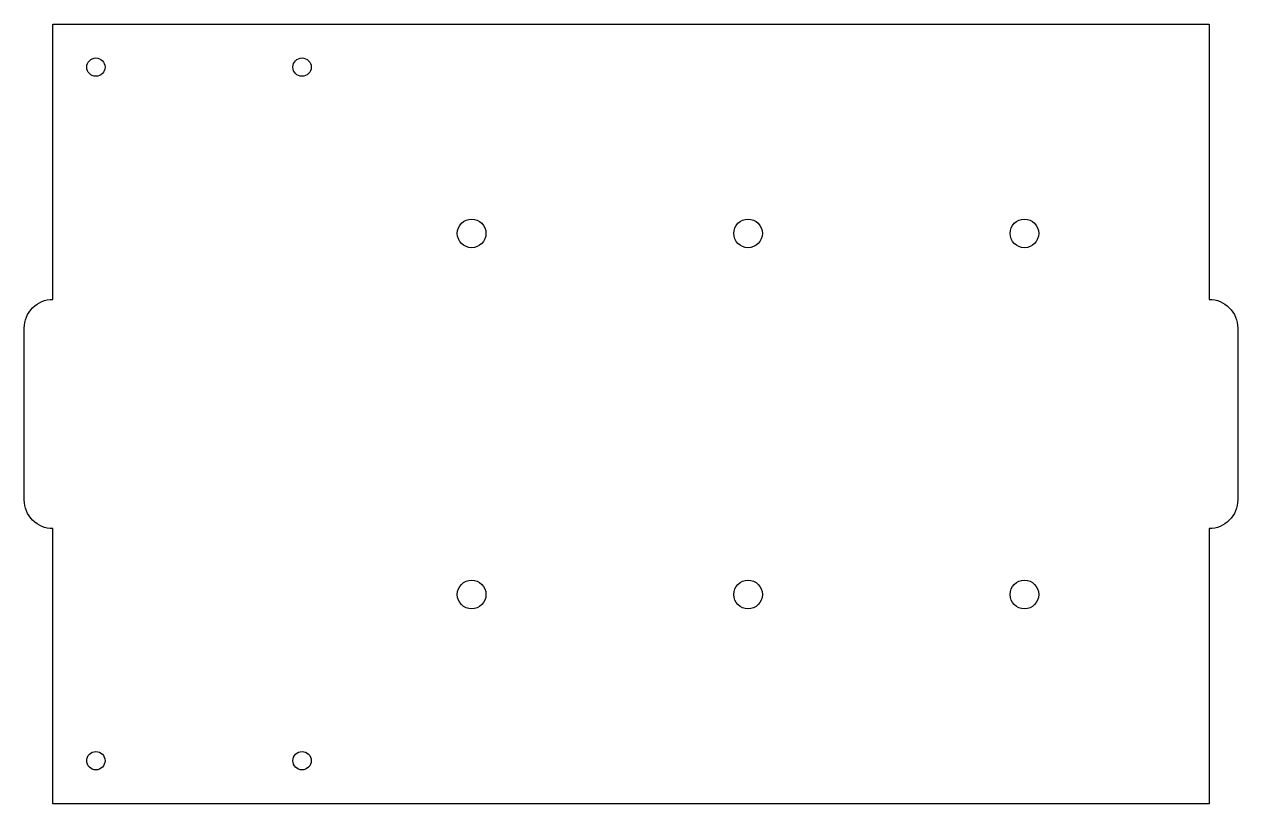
# Model space of a CAD drawing. Header units: millimetres. Extents: x -189 to 23, y -20 to 116.
import ezdxf

# ---------------------------------------------------------------- set-up
doc = ezdxf.new("R2010")
doc.units = ezdxf.units.MM
doc.layers.get('0').update_dxf_attribs({"linetype": 'CONTINUOUS'})

msp = doc.modelspace()

# ---------------------------------------------------------------- linework, layer by layer
msp.add_lwpolyline([(-183.56, -20.09), (-183.56, 27.9, -0.414214), (-188.56, 32.9), (-188.56, 62.9, -0.414214), (-183.56, 67.9), (-183.56, 115.89), (18.27, 115.89), (18.27, 67.9, -0.414214), (23.27, 62.9), (23.27, 32.9, -0.414214), (18.27, 27.9), (18.27, -20.09)], format="xyb", close=True)
for centre, radius in [((-176.06, 108.41), 1.6), ((-140.06, 108.41), 1.6), ((-110.46, 79.41), 2.5), ((-62.21, 79.41), 2.5), ((-13.96, 79.41), 2.5), ((-110.46, 16.41), 2.5), ((-62.21, 16.41), 2.5), ((-13.96, 16.41), 2.5), ((-176.06, -12.59), 1.6), ((-140.06, -12.59), 1.6)]:
    msp.add_circle(centre, radius)

doc.saveas('drawing.dxf')
